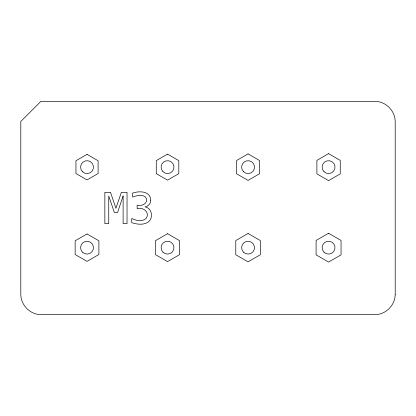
<?xml version="1.0" encoding="UTF-8"?>
<svg xmlns="http://www.w3.org/2000/svg" width="416" height="416" viewBox="0 0 416 416"><rect width="100%" height="100%" fill="white"/><g stroke="black" fill="none" stroke-linecap="round" stroke-linejoin="round"><path stroke-width="0.62" d="M150.738 200.158C150.914 203.466 148.268 206.253 145.127 206.877C151.892 208.042 153.592 217.625 148.569 221.764C143.733 225.389 137.129 224.427 131.742 222.669L131.742 218.457C136.074 220.662 142.49 222.232 146.234 218.218C150.233 212.29 142.932 206.736 137.145 208.634L137.145 205.161C142.459 206.846 150.015 202.093 145.033 196.622C141.331 194.168 136.536 195.692 132.683 197.018L132.683 193.123C139.235 190.668 150.509 190.996 150.738 200.158M395.2 294.554C394.987 305.38 385.897 314.47 375.071 314.683L40.929 314.683C30.103 314.47 21.013 305.38 20.8 294.554L20.8 121.446L40.929 101.317L375.071 101.317C385.897 101.53 394.987 110.62 395.2 121.446L395.2 294.554M123.12 195.988L117.551 212.467L114.338 212.467L108.748 195.988L108.748 223.616L104.853 223.616L104.853 192.343L110.505 192.343L115.913 208.255L121.363 192.343L127.036 192.343L127.036 223.616L123.12 223.616L123.12 195.988M87.022 154.352L75.951 160.748L75.951 173.529L87.022 179.92L98.098 173.529L98.098 160.748L87.022 154.352M167.539 154.123L156.27 160.628L156.27 173.644L167.539 180.154L178.812 173.644L178.812 160.628L167.539 154.123M87.022 233.943L75.15 240.796L75.15 254.509L87.022 261.368L98.899 254.509L98.899 240.796L87.022 233.943M248.056 153.889L236.584 160.514L236.584 173.763L248.056 180.388L259.532 173.763L259.532 160.514L248.056 153.889M167.539 233.709L155.464 240.682L155.464 254.628L167.539 261.602L179.618 254.628L179.618 240.682L167.539 233.709M328.572 153.655L316.898 160.399L316.898 173.878L328.572 180.617L340.246 173.878L340.246 160.399L328.572 153.655M248.056 233.475L235.778 240.568L235.778 254.743L248.056 261.83L260.338 254.743L260.338 240.568L248.056 233.475M328.572 233.246L316.092 240.448L316.092 254.857L328.572 262.064L341.052 254.857L341.052 240.448L328.572 233.246M162.984 252.21A6.443 6.443 0 0 0 173.763 249.319A6.443 6.443 0 0 0 165.875 241.431A6.443 6.443 0 0 0 162.984 252.21M243.5 252.21A6.443 6.443 0 0 0 254.28 249.319A6.443 6.443 0 0 0 246.392 241.431A6.443 6.443 0 0 0 243.5 252.21M324.017 252.21A6.443 6.443 0 0 0 334.797 249.319A6.443 6.443 0 0 0 326.903 241.431A6.443 6.443 0 0 0 324.017 252.21M82.472 252.21A6.443 6.443 0 0 0 93.246 249.319A6.443 6.443 0 0 0 85.358 241.431A6.443 6.443 0 0 0 82.472 252.21M324.017 171.694A6.443 6.443 0 0 0 334.797 168.808A6.443 6.443 0 0 0 326.903 160.914A6.443 6.443 0 0 0 324.017 171.694M243.5 171.694A6.443 6.443 0 0 0 254.28 168.808A6.443 6.443 0 0 0 246.392 160.914A6.443 6.443 0 0 0 243.5 171.694M162.984 171.694A6.443 6.443 0 0 0 173.763 168.808A6.443 6.443 0 0 0 165.875 160.914A6.443 6.443 0 0 0 162.984 171.694M82.472 171.694A6.443 6.443 0 0 0 93.246 168.808A6.443 6.443 0 0 0 85.358 160.914A6.443 6.443 0 0 0 82.472 171.694"/></g></svg>
